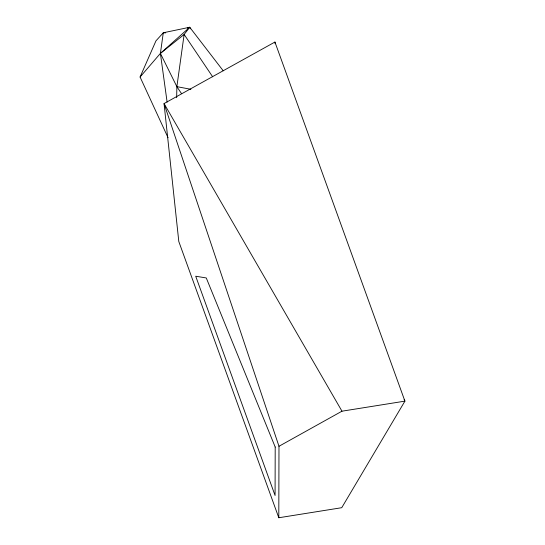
<?xml version="1.0" encoding="UTF-8"?>
<svg xmlns="http://www.w3.org/2000/svg" width="545" height="545" viewBox="0 0 545 545"><rect width="100%" height="100%" fill="white"/><g stroke="black" fill="none" stroke-linecap="round" stroke-linejoin="round"><path stroke-width="0.82" d="M278.802 517.75L278.979 446.273L164.045 103.57L274.932 42.04L404.921 401.14L341.742 507.702L278.802 517.75L178.801 241.517L164.045 103.57L341.981 411.189L404.921 401.14L404.138 399.635M176.655 97.698L176.873 86.655L184.142 34.451L189.721 27.25L223.225 70.796M168.058 137.715L140.079 77.022L155.959 40.855L163.296 32.768L189.721 27.25L190.396 28.796M140.079 77.022L160.394 53.403L189.721 27.25L187.419 28.156M278.979 446.273L341.981 411.189M165.673 32.877L163.296 32.768L160.394 53.403L167.117 102.126M212.659 76.784L184.142 34.451L160.394 53.403L176.873 86.655L190.879 89.298M176.873 86.655L181.533 93.665M274.932 42.04L275.116 43.736M275.198 447.029L275.075 495.48L195.709 276.22L206.276 277.957L275.198 447.029"/></g></svg>
